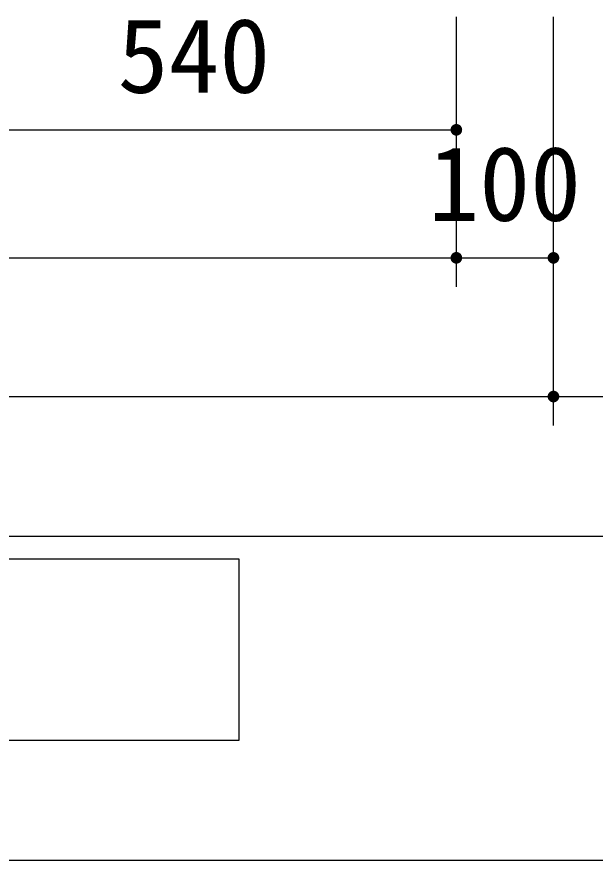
# Model space of a CAD drawing. Units: millimetres, scale not verified. Extents: x -8910 to 8910, y -6308 to 6308.
# Drawn here: x -3826 to -3231, y -5056 to -4188 of the extents above; entities that cross this region are included whole.
import ezdxf
from ezdxf.enums import TextEntityAlignment as Align

# ---------------------------------------------------------------- set-up
doc = ezdxf.new("R2010")
doc.units = ezdxf.units.MM
doc.header["$LTSCALE"] = 30
for name, color, linetype, lineweight in [('0-3_製作', 5, 'Continuous', 25), ('0-4_機器', 2, 'Continuous', 25), ('1-1_Axis_waku', 7, 'Continuous', 25)]:
    doc.layers.add(name, color=color, linetype=linetype, lineweight=lineweight)
doc.styles.add('ＭＳ ゴシック', font='')
doc.styles.get('ＭＳ ゴシック').set_extended_font_data('MS Gothic')

msp = doc.modelspace()

# ---------------------------------------------------------------- linework, layer by layer
at = {"layer": '0-3_製作', "color": 2}
for p, q in [((-3373.85, -4334.21), (-3373.85, -4187.87)), ((-3373.85, -4466.11), (-3373.85, -4187.87)), ((-3273.85, -4466.11), (-3273.85, -4187.87)), ((-3273.85, -4608.95), (-3273.85, -4187.87)), ((-3273.85, -4608.95), (-3273.85, -4436.11))]:
    msp.add_line(p, q, dxfattribs=at)
at = {"layer": '0-3_製作'}
for points in [[(-3378.47, -4300.39), (-3373.85, -4298.21), (-3373.85, -4304.21)], [(-3377.96, -4299.84), (-3373.85, -4298.21), (-3378.47, -4300.39)], [(-3377.38, -4299.36), (-3373.85, -4298.21), (-3377.96, -4299.84)], [(-3376.74, -4298.96), (-3373.85, -4298.21), (-3377.38, -4299.36)], [(-3376.06, -4298.64), (-3373.85, -4298.21), (-3376.74, -4298.96)], [(-3375.34, -4298.4), (-3373.85, -4298.21), (-3376.06, -4298.64)], [(-3374.6, -4298.26), (-3373.85, -4298.21), (-3375.34, -4298.4)], [(-3373.85, -4298.21), (-3367.85, -4304.21), (-3373.85, -4304.21)], [(-3373.85, -4298.21), (-3367.9, -4303.46), (-3367.85, -4304.21)], [(-3373.85, -4298.21), (-3368.04, -4302.72), (-3367.9, -4303.46)], [(-3373.47, -4298.23), (-3368.04, -4302.72), (-3373.85, -4298.21)], [(-3373.47, -4298.23), (-3368.27, -4302.01), (-3368.04, -4302.72)], [(-3372.72, -4298.32), (-3368.27, -4302.01), (-3373.47, -4298.23)], [(-3372.72, -4298.32), (-3368.59, -4301.32), (-3368.27, -4302.01)], [(-3371.99, -4298.51), (-3368.59, -4301.32), (-3372.72, -4298.32)], [(-3371.99, -4298.51), (-3368.99, -4300.69), (-3368.59, -4301.32)], [(-3371.29, -4298.79), (-3368.99, -4300.69), (-3371.99, -4298.51)], [(-3371.29, -4298.79), (-3369.47, -4300.11), (-3368.99, -4300.69)], [(-3370.63, -4299.15), (-3369.47, -4300.11), (-3371.29, -4298.79)], [(-3370.63, -4299.15), (-3370.02, -4299.59), (-3369.47, -4300.11)], [(-3379.84, -4303.84), (-3373.85, -4304.21), (-3379.85, -4304.21)], [(-3379.85, -4304.21), (-3373.85, -4304.21), (-3379.8, -4304.97)], [(-3379.74, -4303.09), (-3373.85, -4304.21), (-3379.84, -4303.84)], [(-3379.8, -4304.97), (-3373.85, -4304.21), (-3373.85, -4310.21)], [(-3379.8, -4304.97), (-3373.85, -4310.21), (-3379.66, -4305.71)], [(-3379.55, -4302.36), (-3373.85, -4304.21), (-3379.74, -4303.09)], [(-3379.66, -4305.71), (-3374.23, -4310.2), (-3379.43, -4306.42)], [(-3379.66, -4305.71), (-3373.85, -4310.21), (-3374.23, -4310.2)], [(-3379.28, -4301.66), (-3373.85, -4304.21), (-3379.55, -4302.36)], [(-3379.43, -4306.42), (-3374.97, -4310.11), (-3379.11, -4307.1)], [(-3379.43, -4306.42), (-3374.23, -4310.2), (-3374.97, -4310.11)], [(-3378.91, -4301), (-3373.85, -4304.21), (-3379.28, -4301.66)], [(-3379.11, -4307.1), (-3375.7, -4309.92), (-3378.7, -4307.74)], [(-3379.11, -4307.1), (-3374.97, -4310.11), (-3375.7, -4309.92)], [(-3378.47, -4300.39), (-3373.85, -4304.21), (-3378.91, -4301)], [(-3378.7, -4307.74), (-3376.4, -4309.64), (-3378.22, -4308.32)], [(-3378.7, -4307.74), (-3375.7, -4309.92), (-3376.4, -4309.64)], [(-3378.22, -4308.32), (-3377.06, -4309.28), (-3377.67, -4308.84)], [(-3378.22, -4308.32), (-3376.4, -4309.64), (-3377.06, -4309.28)], [(-3373.85, -4304.21), (-3373.1, -4310.17), (-3373.85, -4310.21)], [(-3373.85, -4304.21), (-3372.36, -4310.03), (-3373.1, -4310.17)], [(-3373.85, -4304.21), (-3371.64, -4309.79), (-3372.36, -4310.03)], [(-3373.85, -4304.21), (-3370.96, -4309.47), (-3371.64, -4309.79)], [(-3373.85, -4304.21), (-3370.32, -4309.07), (-3370.96, -4309.47)], [(-3373.85, -4304.21), (-3369.74, -4308.59), (-3370.32, -4309.07)], [(-3373.85, -4304.21), (-3369.23, -4308.04), (-3369.74, -4308.59)], [(-3373.85, -4304.21), (-3368.78, -4307.43), (-3369.23, -4308.04)], [(-3367.85, -4304.21), (-3368.78, -4307.43), (-3373.85, -4304.21)], [(-3367.85, -4304.21), (-3368.42, -4306.77), (-3368.78, -4307.43)], [(-3367.85, -4304.21), (-3368.14, -4306.07), (-3368.42, -4306.77)], [(-3367.85, -4304.21), (-3367.95, -4305.34), (-3368.14, -4306.07)], [(-3367.85, -4304.21), (-3367.86, -4304.59), (-3367.95, -4305.34)], [(-3379.84, -4435.73), (-3373.85, -4436.11), (-3379.85, -4436.11)], [(-3379.85, -4436.11), (-3373.85, -4436.11), (-3379.8, -4436.86)], [(-3379.74, -4434.98), (-3373.85, -4436.11), (-3379.84, -4435.73)], [(-3379.8, -4436.86), (-3373.85, -4436.11), (-3379.66, -4437.6)], [(-3379.55, -4434.25), (-3373.85, -4436.11), (-3379.74, -4434.98)], [(-3379.66, -4437.6), (-3373.85, -4436.11), (-3373.85, -4442.11)], [(-3379.66, -4437.6), (-3374.23, -4442.09), (-3379.43, -4438.31)], [(-3379.66, -4437.6), (-3373.85, -4442.11), (-3374.23, -4442.09)], [(-3379.28, -4433.55), (-3373.85, -4436.11), (-3379.55, -4434.25)], [(-3379.43, -4438.31), (-3374.97, -4442), (-3379.11, -4439)], [(-3379.43, -4438.31), (-3374.23, -4442.09), (-3374.97, -4442)], [(-3378.91, -4432.89), (-3373.85, -4436.11), (-3379.28, -4433.55)], [(-3378.47, -4432.28), (-3373.85, -4436.11), (-3378.91, -4432.89)], [(-3378.47, -4432.28), (-3373.85, -4430.11), (-3373.85, -4436.11)], [(-3377.96, -4431.73), (-3373.85, -4430.11), (-3378.47, -4432.28)], [(-3377.38, -4431.25), (-3373.85, -4430.11), (-3377.96, -4431.73)], [(-3376.74, -4430.85), (-3373.85, -4430.11), (-3377.38, -4431.25)], [(-3376.06, -4430.53), (-3373.85, -4430.11), (-3376.74, -4430.85)], [(-3375.34, -4430.29), (-3373.85, -4430.11), (-3376.06, -4430.53)], [(-3374.6, -4430.15), (-3373.85, -4430.11), (-3375.34, -4430.29)], [(-3373.85, -4430.11), (-3367.85, -4436.11), (-3373.85, -4436.11)], [(-3373.85, -4430.11), (-3367.9, -4435.35), (-3367.85, -4436.11)], [(-3373.85, -4430.11), (-3368.04, -4434.61), (-3367.9, -4435.35)], [(-3373.85, -4430.11), (-3368.27, -4433.9), (-3368.04, -4434.61)], [(-3373.47, -4430.12), (-3368.27, -4433.9), (-3373.85, -4430.11)], [(-3373.85, -4436.11), (-3373.1, -4442.06), (-3373.85, -4442.11)], [(-3373.85, -4436.11), (-3372.36, -4441.92), (-3373.1, -4442.06)], [(-3373.85, -4436.11), (-3371.64, -4441.68), (-3372.36, -4441.92)], [(-3373.85, -4436.11), (-3370.96, -4441.36), (-3371.64, -4441.68)], [(-3373.85, -4436.11), (-3370.32, -4440.96), (-3370.96, -4441.36)], [(-3373.85, -4436.11), (-3369.74, -4440.48), (-3370.32, -4440.96)], [(-3373.85, -4436.11), (-3369.23, -4439.93), (-3369.74, -4440.48)], [(-3373.85, -4436.11), (-3368.78, -4439.32), (-3369.23, -4439.93)], [(-3367.85, -4436.11), (-3368.78, -4439.32), (-3373.85, -4436.11)], [(-3372.72, -4430.21), (-3368.27, -4433.9), (-3373.47, -4430.12)], [(-3372.72, -4430.21), (-3368.59, -4433.22), (-3368.27, -4433.9)], [(-3371.99, -4430.4), (-3368.59, -4433.22), (-3372.72, -4430.21)], [(-3371.99, -4430.4), (-3368.99, -4432.58), (-3368.59, -4433.22)], [(-3371.29, -4430.68), (-3368.99, -4432.58), (-3371.99, -4430.4)], [(-3371.29, -4430.68), (-3369.47, -4432), (-3368.99, -4432.58)], [(-3370.63, -4431.04), (-3369.47, -4432), (-3371.29, -4430.68)], [(-3370.63, -4431.04), (-3370.02, -4431.48), (-3369.47, -4432)], [(-3367.85, -4436.11), (-3368.42, -4438.66), (-3368.78, -4439.32)], [(-3367.85, -4436.11), (-3368.14, -4437.96), (-3368.42, -4438.66)], [(-3367.85, -4436.11), (-3367.95, -4437.23), (-3368.14, -4437.96)], [(-3367.85, -4436.11), (-3367.86, -4436.48), (-3367.95, -4437.23)], [(-3279.83, -4435.73), (-3273.85, -4436.11), (-3279.85, -4436.11)], [(-3279.85, -4436.11), (-3273.85, -4436.11), (-3279.8, -4436.86)], [(-3279.74, -4434.98), (-3273.85, -4436.11), (-3279.83, -4435.73)], [(-3279.8, -4436.86), (-3273.85, -4436.11), (-3279.66, -4437.6)], [(-3279.55, -4434.25), (-3273.85, -4436.11), (-3279.74, -4434.98)], [(-3279.66, -4437.6), (-3273.85, -4436.11), (-3273.85, -4442.11)], [(-3279.66, -4437.6), (-3274.22, -4442.09), (-3279.43, -4438.31)], [(-3279.66, -4437.6), (-3273.85, -4442.11), (-3274.22, -4442.09)], [(-3279.28, -4433.55), (-3273.85, -4436.11), (-3279.55, -4434.25)], [(-3279.43, -4438.31), (-3274.97, -4442), (-3279.1, -4439)], [(-3279.43, -4438.31), (-3274.22, -4442.09), (-3274.97, -4442)], [(-3278.91, -4432.89), (-3273.85, -4436.11), (-3279.28, -4433.55)], [(-3278.47, -4432.28), (-3273.85, -4436.11), (-3278.91, -4432.89)], [(-3278.47, -4432.28), (-3273.85, -4430.11), (-3273.85, -4436.11)], [(-3277.95, -4431.73), (-3273.85, -4430.11), (-3278.47, -4432.28)], [(-3277.37, -4431.25), (-3273.85, -4430.11), (-3277.95, -4431.73)], [(-3276.74, -4430.85), (-3273.85, -4430.11), (-3277.37, -4431.25)], [(-3276.06, -4430.53), (-3273.85, -4430.11), (-3276.74, -4430.85)], [(-3275.34, -4430.29), (-3273.85, -4430.11), (-3276.06, -4430.53)], [(-3274.6, -4430.15), (-3273.85, -4430.11), (-3275.34, -4430.29)], [(-3273.85, -4430.11), (-3267.85, -4436.11), (-3273.85, -4436.11)], [(-3273.85, -4430.11), (-3267.89, -4435.35), (-3267.85, -4436.11)], [(-3273.85, -4430.11), (-3268.04, -4434.61), (-3267.89, -4435.35)], [(-3273.85, -4430.11), (-3268.27, -4433.9), (-3268.04, -4434.61)], [(-3273.47, -4430.12), (-3268.27, -4433.9), (-3273.85, -4430.11)], [(-3273.85, -4436.11), (-3273.09, -4442.06), (-3273.85, -4442.11)], [(-3273.85, -4436.11), (-3272.35, -4441.92), (-3273.09, -4442.06)], [(-3273.85, -4436.11), (-3271.64, -4441.68), (-3272.35, -4441.92)], [(-3273.85, -4436.11), (-3270.96, -4441.36), (-3271.64, -4441.68)], [(-3273.85, -4436.11), (-3270.32, -4440.96), (-3270.96, -4441.36)], [(-3273.85, -4436.11), (-3269.74, -4440.48), (-3270.32, -4440.96)], [(-3273.85, -4436.11), (-3269.22, -4439.93), (-3269.74, -4440.48)], [(-3273.85, -4436.11), (-3268.78, -4439.32), (-3269.22, -4439.93)], [(-3267.85, -4436.11), (-3268.78, -4439.32), (-3273.85, -4436.11)], [(-3272.72, -4430.21), (-3268.27, -4433.9), (-3273.47, -4430.12)], [(-3272.72, -4430.21), (-3268.59, -4433.22), (-3268.27, -4433.9)], [(-3271.99, -4430.4), (-3268.59, -4433.22), (-3272.72, -4430.21)], [(-3271.99, -4430.4), (-3268.99, -4432.58), (-3268.59, -4433.22)], [(-3271.29, -4430.68), (-3268.99, -4432.58), (-3271.99, -4430.4)], [(-3271.29, -4430.68), (-3269.47, -4432), (-3268.99, -4432.58)], [(-3270.63, -4431.04), (-3269.47, -4432), (-3271.29, -4430.68)], [(-3270.63, -4431.04), (-3270.02, -4431.48), (-3269.47, -4432)], [(-3267.85, -4436.11), (-3268.42, -4438.66), (-3268.78, -4439.32)], [(-3267.85, -4436.11), (-3268.14, -4437.96), (-3268.42, -4438.66)], [(-3267.85, -4436.11), (-3267.95, -4437.23), (-3268.14, -4437.96)], [(-3267.85, -4436.11), (-3267.86, -4436.48), (-3267.95, -4437.23)], [(-3379.11, -4439), (-3375.7, -4441.81), (-3378.7, -4439.63)], [(-3379.11, -4439), (-3374.97, -4442), (-3375.7, -4441.81)], [(-3378.7, -4439.63), (-3376.4, -4441.54), (-3378.22, -4440.21)], [(-3378.7, -4439.63), (-3375.7, -4441.81), (-3376.4, -4441.54)], [(-3378.22, -4440.21), (-3377.06, -4441.17), (-3377.67, -4440.73)], [(-3378.22, -4440.21), (-3376.4, -4441.54), (-3377.06, -4441.17)], [(-3279.1, -4439), (-3275.7, -4441.81), (-3278.7, -4439.63)], [(-3279.1, -4439), (-3274.97, -4442), (-3275.7, -4441.81)], [(-3278.7, -4439.63), (-3276.4, -4441.54), (-3278.22, -4440.21)], [(-3278.7, -4439.63), (-3275.7, -4441.81), (-3276.4, -4441.54)], [(-3278.22, -4440.21), (-3277.06, -4441.17), (-3277.67, -4440.73)], [(-3278.22, -4440.21), (-3276.4, -4441.54), (-3277.06, -4441.17)], [(-3279.55, -4577.09), (-3273.85, -4578.95), (-3279.74, -4577.82)], [(-3279.55, -4577.09), (-3273.85, -4578.95), (-3279.74, -4577.82)], [(-3279.28, -4576.39), (-3273.85, -4578.95), (-3279.55, -4577.09)], [(-3279.28, -4576.39), (-3273.85, -4578.95), (-3279.55, -4577.09)], [(-3278.91, -4575.73), (-3273.85, -4578.95), (-3279.28, -4576.39)], [(-3278.91, -4575.73), (-3273.85, -4578.95), (-3279.28, -4576.39)], [(-3278.47, -4575.12), (-3273.85, -4578.95), (-3278.91, -4575.73)], [(-3278.47, -4575.12), (-3273.85, -4578.95), (-3278.91, -4575.73)], [(-3278.47, -4575.12), (-3273.85, -4572.95), (-3273.85, -4578.95)], [(-3277.95, -4574.57), (-3273.85, -4572.95), (-3278.47, -4575.12)], [(-3278.47, -4575.12), (-3273.85, -4572.95), (-3273.85, -4578.95)], [(-3277.95, -4574.57), (-3273.85, -4572.95), (-3278.47, -4575.12)], [(-3277.37, -4574.09), (-3273.85, -4572.95), (-3277.95, -4574.57)], [(-3277.37, -4574.09), (-3273.85, -4572.95), (-3277.95, -4574.57)], [(-3276.74, -4573.69), (-3273.85, -4572.95), (-3277.37, -4574.09)], [(-3276.74, -4573.69), (-3273.85, -4572.95), (-3277.37, -4574.09)], [(-3276.06, -4573.37), (-3273.85, -4572.95), (-3276.74, -4573.69)], [(-3276.06, -4573.37), (-3273.85, -4572.95), (-3276.74, -4573.69)], [(-3275.34, -4573.14), (-3273.85, -4572.95), (-3276.06, -4573.37)], [(-3275.34, -4573.14), (-3273.85, -4572.95), (-3276.06, -4573.37)], [(-3274.6, -4572.99), (-3273.85, -4572.95), (-3275.34, -4573.14)], [(-3274.6, -4572.99), (-3273.85, -4572.95), (-3275.34, -4573.14)], [(-3273.85, -4572.95), (-3267.85, -4578.95), (-3273.85, -4578.95)], [(-3273.85, -4572.95), (-3267.89, -4578.2), (-3267.85, -4578.95)], [(-3273.85, -4572.95), (-3268.04, -4577.46), (-3267.89, -4578.2)], [(-3273.85, -4572.95), (-3268.27, -4576.74), (-3268.04, -4577.46)], [(-3273.47, -4572.96), (-3268.27, -4576.74), (-3273.85, -4572.95)], [(-3273.85, -4572.95), (-3267.85, -4578.95), (-3273.85, -4578.95)], [(-3273.85, -4572.95), (-3267.89, -4578.2), (-3267.85, -4578.95)], [(-3273.85, -4572.95), (-3268.04, -4577.46), (-3267.89, -4578.2)], [(-3273.85, -4572.95), (-3268.27, -4576.74), (-3268.04, -4577.46)], [(-3273.47, -4572.96), (-3268.27, -4576.74), (-3273.85, -4572.95)], [(-3273.47, -4572.96), (-3268.59, -4576.06), (-3268.27, -4576.74)], [(-3272.72, -4573.05), (-3268.59, -4576.06), (-3273.47, -4572.96)], [(-3273.47, -4572.96), (-3268.59, -4576.06), (-3268.27, -4576.74)], [(-3272.72, -4573.05), (-3268.59, -4576.06), (-3273.47, -4572.96)], [(-3272.72, -4573.05), (-3268.99, -4575.42), (-3268.59, -4576.06)], [(-3271.99, -4573.24), (-3268.99, -4575.42), (-3272.72, -4573.05)], [(-3272.72, -4573.05), (-3268.99, -4575.42), (-3268.59, -4576.06)], [(-3271.99, -4573.24), (-3268.99, -4575.42), (-3272.72, -4573.05)], [(-3271.99, -4573.24), (-3269.47, -4574.84), (-3268.99, -4575.42)], [(-3271.29, -4573.52), (-3269.47, -4574.84), (-3271.99, -4573.24)], [(-3271.99, -4573.24), (-3269.47, -4574.84), (-3268.99, -4575.42)], [(-3271.29, -4573.52), (-3269.47, -4574.84), (-3271.99, -4573.24)], [(-3271.29, -4573.52), (-3270.02, -4574.32), (-3269.47, -4574.84)], [(-3270.63, -4573.88), (-3270.02, -4574.32), (-3271.29, -4573.52)], [(-3271.29, -4573.52), (-3270.02, -4574.32), (-3269.47, -4574.84)], [(-3270.63, -4573.88), (-3270.02, -4574.32), (-3271.29, -4573.52)], [(-3279.83, -4578.57), (-3273.85, -4578.95), (-3279.85, -4578.95)], [(-3279.83, -4578.57), (-3273.85, -4578.95), (-3279.85, -4578.95)], [(-3279.85, -4578.95), (-3273.85, -4578.95), (-3279.8, -4579.7)], [(-3279.85, -4578.95), (-3273.85, -4578.95), (-3279.8, -4579.7)], [(-3279.74, -4577.82), (-3273.85, -4578.95), (-3279.83, -4578.57)], [(-3279.74, -4577.82), (-3273.85, -4578.95), (-3279.83, -4578.57)], [(-3279.8, -4579.7), (-3273.85, -4578.95), (-3279.66, -4580.44)], [(-3279.8, -4579.7), (-3273.85, -4578.95), (-3279.66, -4580.44)], [(-3279.66, -4580.44), (-3273.85, -4578.95), (-3273.85, -4584.95)], [(-3279.66, -4580.44), (-3273.85, -4578.95), (-3273.85, -4584.95)], [(-3279.66, -4580.44), (-3273.85, -4584.95), (-3279.43, -4581.16)], [(-3279.66, -4580.44), (-3273.85, -4584.95), (-3279.43, -4581.16)], [(-3279.43, -4581.16), (-3274.22, -4584.94), (-3279.1, -4581.84)], [(-3279.43, -4581.16), (-3273.85, -4584.95), (-3274.22, -4584.94)], [(-3279.43, -4581.16), (-3274.22, -4584.94), (-3279.1, -4581.84)], [(-3279.43, -4581.16), (-3273.85, -4584.95), (-3274.22, -4584.94)], [(-3279.1, -4581.84), (-3274.97, -4584.84), (-3278.7, -4582.47)], [(-3279.1, -4581.84), (-3274.22, -4584.94), (-3274.97, -4584.84)], [(-3279.1, -4581.84), (-3274.97, -4584.84), (-3278.7, -4582.47)], [(-3279.1, -4581.84), (-3274.22, -4584.94), (-3274.97, -4584.84)], [(-3278.7, -4582.47), (-3275.7, -4584.65), (-3278.22, -4583.05)], [(-3278.7, -4582.47), (-3274.97, -4584.84), (-3275.7, -4584.65)], [(-3278.7, -4582.47), (-3275.7, -4584.65), (-3278.22, -4583.05)], [(-3278.7, -4582.47), (-3274.97, -4584.84), (-3275.7, -4584.65)], [(-3278.22, -4583.05), (-3276.4, -4584.38), (-3277.67, -4583.57)], [(-3278.22, -4583.05), (-3275.7, -4584.65), (-3276.4, -4584.38)], [(-3278.22, -4583.05), (-3276.4, -4584.38), (-3277.67, -4583.57)], [(-3278.22, -4583.05), (-3275.7, -4584.65), (-3276.4, -4584.38)], [(-3277.67, -4583.57), (-3276.4, -4584.38), (-3277.06, -4584.01)], [(-3277.67, -4583.57), (-3276.4, -4584.38), (-3277.06, -4584.01)], [(-3273.85, -4578.95), (-3273.09, -4584.9), (-3273.85, -4584.95)], [(-3273.85, -4578.95), (-3272.35, -4584.76), (-3273.09, -4584.9)], [(-3273.85, -4578.95), (-3271.64, -4584.53), (-3272.35, -4584.76)], [(-3273.85, -4578.95), (-3270.96, -4584.21), (-3271.64, -4584.53)], [(-3273.85, -4578.95), (-3270.32, -4583.8), (-3270.96, -4584.21)], [(-3273.85, -4578.95), (-3269.74, -4583.32), (-3270.32, -4583.8)], [(-3273.85, -4578.95), (-3269.22, -4582.77), (-3269.74, -4583.32)], [(-3273.85, -4578.95), (-3268.78, -4582.16), (-3269.22, -4582.77)], [(-3267.85, -4578.95), (-3268.78, -4582.16), (-3273.85, -4578.95)], [(-3273.85, -4578.95), (-3273.09, -4584.9), (-3273.85, -4584.95)], [(-3273.85, -4578.95), (-3272.35, -4584.76), (-3273.09, -4584.9)], [(-3273.85, -4578.95), (-3271.64, -4584.53), (-3272.35, -4584.76)], [(-3273.85, -4578.95), (-3270.96, -4584.21), (-3271.64, -4584.53)], [(-3273.85, -4578.95), (-3270.32, -4583.8), (-3270.96, -4584.21)], [(-3273.85, -4578.95), (-3269.74, -4583.32), (-3270.32, -4583.8)], [(-3273.85, -4578.95), (-3269.22, -4582.77), (-3269.74, -4583.32)], [(-3273.85, -4578.95), (-3268.78, -4582.16), (-3269.22, -4582.77)], [(-3267.85, -4578.95), (-3268.78, -4582.16), (-3273.85, -4578.95)], [(-3267.85, -4578.95), (-3268.42, -4581.5), (-3268.78, -4582.16)], [(-3267.85, -4578.95), (-3268.42, -4581.5), (-3268.78, -4582.16)], [(-3267.85, -4578.95), (-3268.14, -4580.8), (-3268.42, -4581.5)], [(-3267.85, -4578.95), (-3268.14, -4580.8), (-3268.42, -4581.5)], [(-3267.85, -4578.95), (-3267.95, -4580.07), (-3268.14, -4580.8)], [(-3267.85, -4578.95), (-3267.95, -4580.07), (-3268.14, -4580.8)], [(-3267.85, -4578.95), (-3267.86, -4579.32), (-3267.95, -4580.07)], [(-3267.85, -4578.95), (-3267.86, -4579.32), (-3267.95, -4580.07)]]:
    msp.add_solid(points, dxfattribs=at)
at = {"layer": '0-4_機器'}
for p, q in [((-3913.85, -4304.21), (-3373.85, -4304.21)), ((-5973.85, -4436.11), (-3373.85, -4436.11)), ((-3373.85, -4436.11), (-3273.85, -4436.11)), ((-6073.85, -4578.95), (-3273.85, -4578.95)), ((-3273.85, -4578.95), (-2703.82, -4578.95)), ((-6073.85, -4722.94), (-2593.82, -4722.94))]:
    msp.add_line(p, q, dxfattribs=at)
at = {"layer": '0-4_機器', "color": 3}
msp.add_lwpolyline([(-3597.42, -4932.95), (-3597.42, -4746.64), (-5626.75, -4746.64), (-5626.75, -4932.95)], close=True, dxfattribs=at)
at = {"layer": '1-1_Axis_waku'}
msp.add_line((-7770, -5056.5), (8400, -5056.5), dxfattribs=at)

# ---------------------------------------------------------------- texts
at = {"layer": '0-3_製作', "color": 4, "style": 'ＭＳ ゴシック'}
for s, p in [('540', (-3722.6, -4289.21)), ('100', (-3402.6, -4421.11))]:
    msp.add_text(s, height=76.98, dxfattribs=at).set_placement(p, align=Align.BOTTOM_LEFT)

doc.saveas('drawing.dxf')
